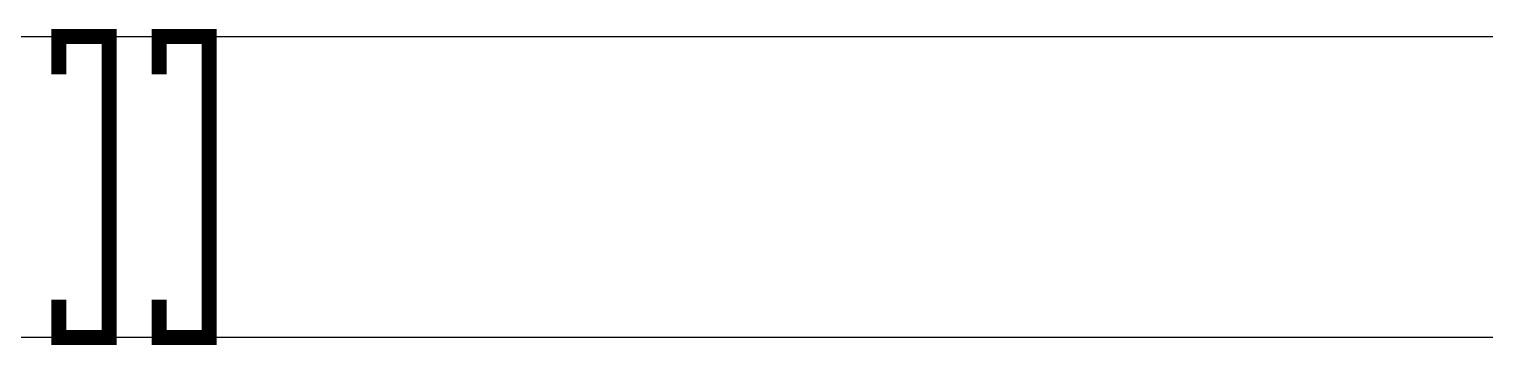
# Model space of a CAD drawing. Header units: millimetres. Extents: x 88028 to 500787, y -530175 to 1035835.
# Drawn here: x 294045 to 296949, y -332165 to -331535 of the extents above; entities that cross this region are included whole.
import ezdxf
from ezdxf.xclip import XClip

# ---------------------------------------------------------------- set-up
doc = ezdxf.new("R2010")
doc.units = ezdxf.units.MM
doc.header["$LTSCALE"] = 150
doc.header["$XCLIPFRAME"] = 0
doc.layers.add('-----26 Electrical Cable Tray', color=200, linetype='Continuous')
doc.layers.add('-----26 Electrical Cable Tray_LV_공용', color=200, linetype='Continuous')

# ---------------------------------------------------------------- blocks, each defined once
blk = doc.blocks.new('A$C61218776')
at = {"layer": '-----26 Electrical Cable Tray', "elevation": 0}
blk.add_lwpolyline([(63500, -70995.4), (93800, -70995.4), (93800, -71595.4), (63500, -71595.4)], close=True, dxfattribs=at)
at = {"layer": '-----26 Electrical Cable Tray_LV_공용', "const_width": 30, "elevation": 0}
for points in [[(69054, -71070.4), (69054, -70995.4), (69154, -70995.4), (69154, -71595.4), (69054, -71595.4), (69054, -71520.4)], [(69254, -71070.4), (69254, -70995.4), (69354, -70995.4), (69354, -71595.4), (69254, -71595.4), (69254, -71520.4)]]:
    blk.add_lwpolyline(points, dxfattribs=at)

msp = doc.modelspace()

# ---------------------------------------------------------------- block references
ref = msp.add_blockref('A$C61218776', (225050, -260555))
XClip(ref).set_block_clipping_path([(31900.0000000001, -88294.983052245), (136900.0000000001, -14294.983052245)])

doc.saveas('drawing.dxf')
